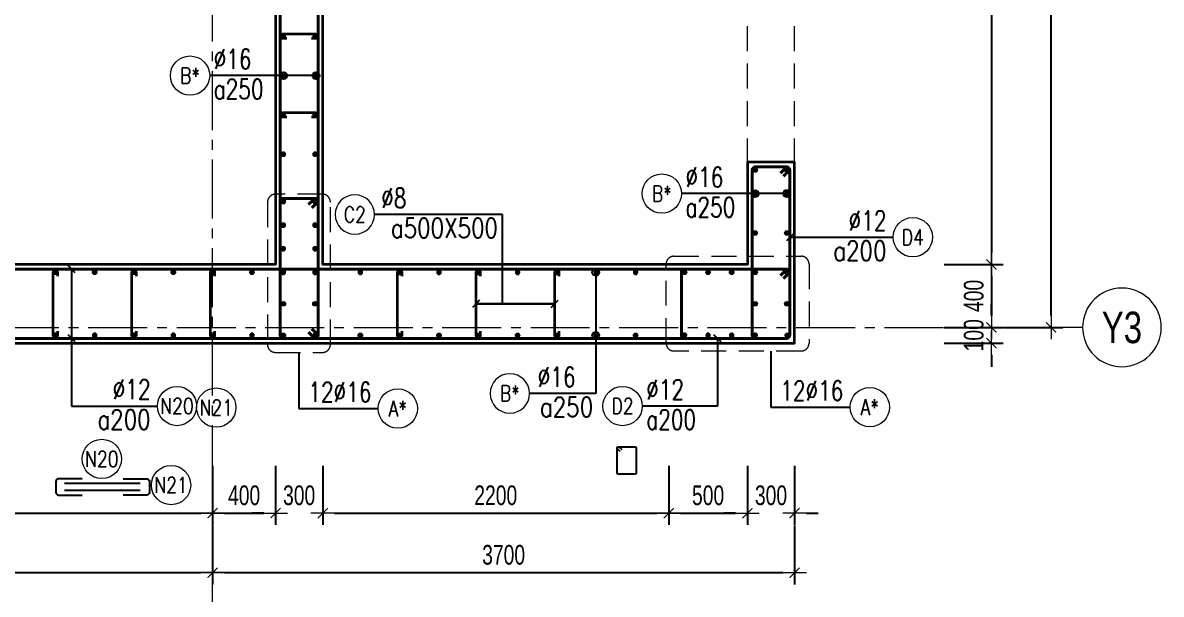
# Model space of a CAD drawing. Header units: millimetres. Extents: x 738475 to 1279438, y -34239 to 156422.
# Drawn here: x 1071865 to 1079103, y 100202 to 103834 of the extents above; entities that cross this region are included whole.
import ezdxf
from ezdxf.enums import TextEntityAlignment as Align

# ---------------------------------------------------------------- set-up
doc = ezdxf.new("R2010")
doc.units = ezdxf.units.MM
doc.header["$MEASUREMENT"] = 0
for name, pattern in [('HIDDEN', [9.525, 6.35, -3.175]), ('HIDDEN2', [4.7625, 3.175, -1.5875]), ('HT_Dim Grid$0$CENTER2', [1.125, 0.75, -0.125, 0.125, -0.125]), ('HT_Grid$0$CENTER2', [1.125, 0.75, -0.125, 0.125, -0.125])]:
    doc.linetypes.add(name, pattern=pattern)
doc.layers.get('0').update_dxf_attribs({"lineweight": 20})
doc.layers.get('Defpoints').update_dxf_attribs({"color": 151, "lineweight": 9})
doc.layers.add('Hidden', color=9, linetype='HIDDEN')
doc.layers.add('Ligature', color=1, linetype='Continuous')
for name, color, linetype, lineweight in [('HT_Dim Grid$0$NDC_S_AXIS', 5, 'HT_Dim Grid$0$CENTER2', 13), ('HT_Dim Grid$0$NDC_S_SYMBOL', 1, 'Continuous', 15), ('HT_Dim Grid$0$NDC_S_TEXT SYMBOL', 7, 'Continuous', 20), ('HT_Grid$0$NDC_S_AXIS', 5, 'HT_Grid$0$CENTER2', 13), ('KC-LEADER', 153, 'Continuous', 18), ('KC-THEP', 6, 'Continuous', 40), ('NDC_S_BEAM', 3, 'HIDDEN2', 20), ('NDC_S_DIM', 1, 'Continuous', 15), ('NDC_S_HIDDEN', 8, 'HIDDEN2', 13), ('NDC_S_LEADER', 1, 'Continuous', 15), ('NDC_S_REBAR', 4, 'Continuous', 35), ('NDC_S_STIRRUP', 4, 'Continuous', 40), ('NDC_S_VN TEXT', 7, 'Continuous', 20), ('NDC_S_WALL', 6, 'Continuous', 35)]:
    doc.layers.add(name, color=color, linetype=linetype, lineweight=lineweight)
doc.styles.add('HT_Dim Grid$0$NDC_ANNO', font='', dxfattribs={"width": 0.8})
doc.styles.add('NDC_DIM', font='', dxfattribs={"width": 0.75})
doc.styles.add('NDC_EN TXT', font='romans.shx', dxfattribs={"width": 0.8})
doc.styles.get('HT_Dim Grid$0$NDC_ANNO').set_extended_font_data('Dotum')
doc.styles.get('NDC_DIM').set_extended_font_data('Dotum')
doc.dimstyles.new('NDC_dim_30', dxfattribs={"dimscale": 30, "dimtxt": 2.5, "dimasz": 1.5, "dimexe": 1.5, "dimexo": 2.5, "dimgap": 1, "dimtad": 1, "dimdec": 0, "dimzin": 0, "dimdsep": 46, "dimtxsty": 'NDC_DIM', "dimblk": 'DIMMARK', "dimcen": 0.09, "dimdle": 1.2, "dimclrd": 1, "dimclre": 1, "dimclrt": 3, "dimadec": 0, "dimazin": 0, "dimtfac": 1, "dimtdec": 0, "dimtix": 1, "dimtofl": 0, "dimtmove": 0, "dimatfit": 3, "dimfxl": 6, "dimfxlon": 1, "dimtolj": 1, "dimtzin": 0, "dimarcsym": 0})
doc.dimstyles.new('NDC_dim_50', dxfattribs={"dimscale": 50, "dimtxt": 2.5, "dimasz": 1.5, "dimexe": 1.5, "dimexo": 2.5, "dimgap": 1, "dimtad": 1, "dimdec": 0, "dimzin": 0, "dimdsep": 46, "dimtxsty": 'NDC_DIM', "dimblk": 'DIMMARK', "dimcen": 0.09, "dimdle": 1.2, "dimclrd": 1, "dimclre": 1, "dimclrt": 3, "dimadec": 0, "dimazin": 0, "dimtfac": 1, "dimtdec": 0, "dimtix": 1, "dimtofl": 0, "dimtmove": 0, "dimatfit": 3, "dimfxl": 6, "dimfxlon": 1, "dimtolj": 1, "dimtzin": 0, "dimarcsym": 0})

# ---------------------------------------------------------------- blocks, each defined once
blk = doc.blocks.new('THEP')
at = {"layer": 'KC-LEADER', "color": 6}
blk.add_circle((0, 0), 14, dxfattribs=at)
at = {"layer": 'KC-THEP'}
for p, q in [((-14, 0), (14, 0)), ((9.9, 9.9), (-9.9, -9.9)), ((-9.9, 9.9), (9.9, -9.9)), ((0, 14), (0, -14))]:
    blk.add_line(p, q, dxfattribs=at)
blk = doc.blocks.new('DIMMARK')
at = {"layer": 'NDC_S_DIM', "color": 1}
blk.add_line((-1.5, 0), (1, 0), dxfattribs=at)
at = {"layer": 'NDC_S_DIM', "color": 2, "const_width": 0.1}
blk.add_lwpolyline([(-0.424, -0.424), (0.424, 0.424)], dxfattribs=at)
blk = doc.blocks.new('*U11')
blk.add_circle((-2.5, 0), 2.5)
at = {"layer": 'NDC_S_VN TEXT', "color": 3, "style": 'NDC_EN TXT', "width": 0.75}
for tag, p in [('DK1', (0.5, 0.85)), ('KC1', (0.5, -2.97))]:
    blk.add_attdef(tag, p, '', height=2.5, dxfattribs=at)
at = {"layer": 'NDC_S_VN TEXT', "color": 7, "style": 'NDC_EN TXT', "width": 0.8}
blk.add_attdef('SH2', text='', height=2, dxfattribs=at).set_placement((-2.5, 0), align=Align.MIDDLE)
blk = doc.blocks.new('*U10')
blk.add_circle((2.5, 0), 2.5)
at = {"layer": 'NDC_S_VN TEXT', "color": 3, "style": 'NDC_EN TXT'}
for tag, width, p in [('DK2', 0.75, (-0.85, 0.85)), ('KC2', 0.8, (-0.85, -2.97))]:
    blk.add_attdef(tag, text='', height=2.5, dxfattribs=dict(at, width=width)).set_placement(p, align=Align.RIGHT)
at = {"layer": 'NDC_S_VN TEXT', "color": 7, "style": 'NDC_EN TXT', "width": 0.8}
blk.add_attdef('SH3', text='', height=2, dxfattribs=at).set_placement((2.5, 0), align=Align.MIDDLE)
blk = doc.blocks.new('*U9')
blk.add_circle((2.5, 0), 2.5)
at = {"layer": 'NDC_S_VN TEXT', "color": 3, "style": 'NDC_EN TXT', "width": 0.75}
blk.add_attdef('DK2', text='', height=2.5, dxfattribs=at).set_placement((-0.85, 0.85), align=Align.RIGHT)
at = {"layer": 'NDC_S_VN TEXT', "color": 7, "style": 'NDC_EN TXT', "width": 0.8}
blk.add_attdef('SH3', text='', height=2, dxfattribs=at).set_placement((2.5, 0), align=Align.MIDDLE)
blk = doc.blocks.new('A$C7BC65A55')
at = {"layer": 'Ligature'}
for p, q in [((-15.2, 372, 0), (-15.2, 38.5, 0)), ((15.2, 372, 0), (15.2, 38.5, 0))]:
    blk.add_line(p, q, dxfattribs=at)
for points in [[(-36.2, 296.5), (-36.2, 400.9, -0.414214), (-24, 413.1), (24, 413.1, -0.414214), (36.2, 400.9), (36.2, 296.5)], [(-36.2, 116.5), (-36.2, 12.2, 0.414214), (-24, 0), (24, 0, 0.414214), (36.2, 12.2), (36.2, 116.5)]]:
    blk.add_lwpolyline(points, format="xyb", dxfattribs=at)
blk = doc.blocks.new('*D1154')
at = {"layer": 'Defpoints', "color": 0, "transparency": 16777216}
for p in [(1073071.7, 102379.5), (1069221.7, 101879.5), (1073071.7, 100717.5)]:
    blk.add_point(p, dxfattribs=at)
at = {"layer": 'NDC_S_DIM', "color": 1, "lineweight": -2, "transparency": 16777216}
for p, q in [((1069221.7, 101017.5), (1069221.7, 100642.5)), ((1073071.7, 101017.5), (1073071.7, 100642.5)), ((1069296.7, 100717.5), (1072996.7, 100717.5))]:
    blk.add_line(p, q, dxfattribs=at)
at = {"layer": 'NDC_S_DIM', "color": 1, "lineweight": -2, "transparency": 16777216, "xscale": 75, "yscale": 75, "zscale": 75, "rotation": 180}
blk.add_blockref('DIMMARK', (1069221.7, 100717.5), dxfattribs=at)
at = {"layer": 'NDC_S_DIM', "color": 1, "lineweight": -2, "transparency": 16777216, "xscale": 75, "yscale": 75, "zscale": 75}
blk.add_blockref('DIMMARK', (1073071.7, 100717.5), dxfattribs=at)
at = {"layer": 'NDC_S_DIM', "color": 3, "transparency": 16777216, "insert": (1071146.7, 100830.1), "char_height": 125, "attachment_point": 5, "style": 'NDC_DIM'}
blk.add_mtext('\\A1;3850', dxfattribs=at)
blk = doc.blocks.new('*D1155')
at = {"layer": 'Defpoints', "color": 0, "transparency": 16777216}
for p in [(1073471.7, 102379.5), (1073771.7, 102379.5), (1073771.7, 100717.5)]:
    blk.add_point(p, dxfattribs=at)
at = {"layer": 'NDC_S_DIM', "color": 1, "lineweight": -2, "transparency": 16777216}
for p, q in [((1073471.7, 101017.5), (1073471.7, 100642.5)), ((1073771.7, 101017.5), (1073771.7, 100642.5)), ((1073396.7, 100717.5), (1073321.7, 100717.5)), ((1073846.7, 100717.5), (1073921.7, 100717.5))]:
    blk.add_line(p, q, dxfattribs=at)
at = {"layer": 'NDC_S_DIM', "color": 1, "lineweight": -2, "transparency": 16777216, "xscale": 75, "yscale": 75, "zscale": 75}
blk.add_blockref('DIMMARK', (1073471.7, 100717.5), dxfattribs=at)
at = {"layer": 'NDC_S_DIM', "color": 1, "lineweight": -2, "transparency": 16777216, "xscale": 75, "yscale": 75, "zscale": 75, "rotation": 180}
blk.add_blockref('DIMMARK', (1073771.7, 100717.5), dxfattribs=at)
at = {"layer": 'NDC_S_DIM', "color": 3, "transparency": 16777216, "insert": (1073621.7, 100830.1), "char_height": 125, "attachment_point": 5, "style": 'NDC_DIM'}
blk.add_mtext('\\A1;300', dxfattribs=at)
blk = doc.blocks.new('*D1156')
at = {"layer": 'Defpoints', "color": 0, "transparency": 16777216}
for p in [(1073771.7, 102379.5), (1075971.4, 102001.8), (1075971.4, 100717.5)]:
    blk.add_point(p, dxfattribs=at)
at = {"layer": 'NDC_S_DIM', "color": 1, "lineweight": -2, "transparency": 16777216}
for p, q in [((1073771.7, 101017.5), (1073771.7, 100642.5)), ((1075971.4, 101017.5), (1075971.4, 100642.5)), ((1073846.7, 100717.5), (1075896.4, 100717.5))]:
    blk.add_line(p, q, dxfattribs=at)
at = {"layer": 'NDC_S_DIM', "color": 1, "lineweight": -2, "transparency": 16777216, "xscale": 75, "yscale": 75, "zscale": 75, "rotation": 180}
blk.add_blockref('DIMMARK', (1073771.7, 100717.5), dxfattribs=at)
at = {"layer": 'NDC_S_DIM', "color": 1, "lineweight": -2, "transparency": 16777216, "xscale": 75, "yscale": 75, "zscale": 75}
blk.add_blockref('DIMMARK', (1075971.4, 100717.5), dxfattribs=at)
at = {"layer": 'NDC_S_DIM', "color": 3, "transparency": 16777216, "insert": (1074871.6, 100830.1), "char_height": 125, "attachment_point": 5, "style": 'NDC_DIM'}
blk.add_mtext('\\A1;2200', dxfattribs=at)
blk = doc.blocks.new('*D1157')
at = {"layer": 'Defpoints', "color": 0, "transparency": 16777216}
for p in [(1076471.7, 102379.5), (1075971.4, 102001.8), (1076471.7, 100717.5)]:
    blk.add_point(p, dxfattribs=at)
at = {"layer": 'NDC_S_DIM', "color": 1, "lineweight": -2, "transparency": 16777216}
for p, q in [((1075971.4, 101017.5), (1075971.4, 100642.5)), ((1076471.7, 101017.5), (1076471.7, 100642.5)), ((1076046.4, 100717.5), (1076396.7, 100717.5))]:
    blk.add_line(p, q, dxfattribs=at)
at = {"layer": 'NDC_S_DIM', "color": 1, "lineweight": -2, "transparency": 16777216, "xscale": 75, "yscale": 75, "zscale": 75, "rotation": 180}
blk.add_blockref('DIMMARK', (1075971.4, 100717.5), dxfattribs=at)
at = {"layer": 'NDC_S_DIM', "color": 1, "lineweight": -2, "transparency": 16777216, "xscale": 75, "yscale": 75, "zscale": 75}
blk.add_blockref('DIMMARK', (1076471.7, 100717.5), dxfattribs=at)
at = {"layer": 'NDC_S_DIM', "color": 3, "transparency": 16777216, "insert": (1076221.6, 100830.1), "char_height": 125, "attachment_point": 5, "style": 'NDC_DIM'}
blk.add_mtext('\\A1;500', dxfattribs=at)
blk = doc.blocks.new('*D1158')
at = {"layer": 'Defpoints', "color": 0, "transparency": 16777216}
for p in [(1076771.7, 107129.5), (1076471.7, 102379.5), (1076771.7, 100717.5)]:
    blk.add_point(p, dxfattribs=at)
at = {"layer": 'NDC_S_DIM', "color": 1, "lineweight": -2, "transparency": 16777216}
for p, q in [((1076471.7, 101017.5), (1076471.7, 100642.5)), ((1076771.7, 101017.5), (1076771.7, 100642.5)), ((1076396.7, 100717.5), (1076321.7, 100717.5)), ((1076846.7, 100717.5), (1076921.7, 100717.5))]:
    blk.add_line(p, q, dxfattribs=at)
at = {"layer": 'NDC_S_DIM', "color": 1, "lineweight": -2, "transparency": 16777216, "xscale": 75, "yscale": 75, "zscale": 75}
blk.add_blockref('DIMMARK', (1076471.7, 100717.5), dxfattribs=at)
at = {"layer": 'NDC_S_DIM', "color": 1, "lineweight": -2, "transparency": 16777216, "xscale": 75, "yscale": 75, "zscale": 75, "rotation": 180}
blk.add_blockref('DIMMARK', (1076771.7, 100717.5), dxfattribs=at)
at = {"layer": 'NDC_S_DIM', "color": 3, "transparency": 16777216, "insert": (1076621.7, 100830.1), "char_height": 125, "attachment_point": 5, "style": 'NDC_DIM'}
blk.add_mtext('\\A1;300', dxfattribs=at)
blk = doc.blocks.new('*D1159')
at = {"layer": 'Defpoints', "color": 0, "transparency": 16777216}
for p in [(1064271.7, 101879.5), (1073071.7, 101897.8), (1073071.7, 100339.2)]:
    blk.add_point(p, dxfattribs=at)
at = {"layer": 'NDC_S_DIM', "color": 1, "lineweight": -2, "transparency": 16777216}
for p, q in [((1064271.7, 100639.2), (1064271.7, 100264.2)), ((1073071.7, 100639.2), (1073071.7, 100264.2)), ((1064346.7, 100339.2), (1072996.7, 100339.2))]:
    blk.add_line(p, q, dxfattribs=at)
at = {"layer": 'NDC_S_DIM', "color": 1, "lineweight": -2, "transparency": 16777216, "xscale": 75, "yscale": 75, "zscale": 75, "rotation": 180}
blk.add_blockref('DIMMARK', (1064271.7, 100339.2), dxfattribs=at)
at = {"layer": 'NDC_S_DIM', "color": 1, "lineweight": -2, "transparency": 16777216, "xscale": 75, "yscale": 75, "zscale": 75}
blk.add_blockref('DIMMARK', (1073071.7, 100339.2), dxfattribs=at)
at = {"layer": 'NDC_S_DIM', "color": 3, "transparency": 16777216, "insert": (1068671.7, 100451.8), "char_height": 125, "attachment_point": 5, "style": 'NDC_DIM'}
blk.add_mtext('\\A1;8800', dxfattribs=at)
blk = doc.blocks.new('*D1163')
at = {"layer": 'Defpoints', "color": 0, "transparency": 16777216}
for p in [(1076771.7, 110897.8), (1078402.6, 110897.8), (1076771.7, 101897.8)]:
    blk.add_point(p, dxfattribs=at)
at = {"layer": 'NDC_S_DIM', "color": 1, "lineweight": -2, "transparency": 16777216}
for p, q in [((1078102.6, 110897.8), (1078477.6, 110897.8)), ((1078402.6, 101972.8), (1078402.6, 110822.8)), ((1078102.6, 101897.8), (1078477.6, 101897.8))]:
    blk.add_line(p, q, dxfattribs=at)
at = {"layer": 'NDC_S_DIM', "color": 1, "lineweight": -2, "transparency": 16777216, "xscale": 75, "yscale": 75, "zscale": 75}
for p, rotation in [((1078402.6, 110897.8), 90), ((1078402.6, 101897.8), 270)]:
    blk.add_blockref('DIMMARK', p, dxfattribs=dict(at, rotation=rotation))
at = {"layer": 'NDC_S_DIM', "color": 3, "transparency": 16777216, "insert": (1078290, 106397.8), "char_height": 125, "attachment_point": 5, "rotation": 90, "style": 'NDC_DIM'}
blk.add_mtext('\\A1;9000', dxfattribs=at)
blk = doc.blocks.new('*U20')
at = {"layer": 'HT_Dim Grid$0$NDC_S_SYMBOL'}
blk.add_line((5, 0), (9, 0), dxfattribs=at)
blk.add_circle((0, 0), 5, dxfattribs=at)
at = {"layer": 'HT_Dim Grid$0$NDC_S_TEXT SYMBOL', "color": 7, "style": 'HT_Dim Grid$0$NDC_ANNO', "width": 0.8}
blk.add_attdef('GRID', text='', height=4, rotation=270, dxfattribs=at).set_placement((0, 0), align=Align.MIDDLE)
blk = doc.blocks.new('*D1185')
at = {"layer": 'Defpoints', "color": 0, "ltscale": 200, "transparency": 16777216}
for p in [(1076471.7, 107697.8), (1076471.7, 102297.8), (1078023.5, 102297.8)]:
    blk.add_point(p, dxfattribs=at)
at = {"layer": 'NDC_S_DIM', "color": 1, "lineweight": -2, "ltscale": 200, "transparency": 16777216}
for p, q in [((1077723.5, 107697.8), (1078098.5, 107697.8)), ((1078023.5, 107622.8), (1078023.5, 102372.8)), ((1077723.5, 102297.8), (1078098.5, 102297.8))]:
    blk.add_line(p, q, dxfattribs=at)
at = {"layer": 'NDC_S_DIM', "color": 1, "lineweight": -2, "ltscale": 200, "transparency": 16777216, "xscale": 75, "yscale": 75, "zscale": 75}
for p, rotation in [((1078023.5, 107697.8), 90), ((1078023.5, 102297.8), 270)]:
    blk.add_blockref('DIMMARK', p, dxfattribs=dict(at, rotation=rotation))
at = {"layer": 'NDC_S_DIM', "color": 3, "ltscale": 200, "transparency": 16777216, "insert": (1077910.9, 104997.8), "char_height": 125, "attachment_point": 5, "rotation": 90, "style": 'NDC_DIM'}
blk.add_mtext('\\A1;5400', dxfattribs=at)
blk = doc.blocks.new('*D1186')
at = {"layer": 'Defpoints', "color": 0, "ltscale": 200, "transparency": 16777216}
for p in [(1076471.7, 102297.8), (1076471.7, 101897.8), (1078023.5, 101897.8)]:
    blk.add_point(p, dxfattribs=at)
at = {"layer": 'NDC_S_DIM', "color": 1, "lineweight": -2, "ltscale": 200, "transparency": 16777216}
for p, q in [((1077723.5, 102297.8), (1078098.5, 102297.8)), ((1078023.5, 102222.8), (1078023.5, 101972.8)), ((1077723.5, 101897.8), (1078098.5, 101897.8))]:
    blk.add_line(p, q, dxfattribs=at)
at = {"layer": 'NDC_S_DIM', "color": 1, "lineweight": -2, "ltscale": 200, "transparency": 16777216, "xscale": 75, "yscale": 75, "zscale": 75}
for p, rotation in [((1078023.5, 102297.8), 90), ((1078023.5, 101897.8), 270)]:
    blk.add_blockref('DIMMARK', p, dxfattribs=dict(at, rotation=rotation))
at = {"layer": 'NDC_S_DIM', "color": 3, "ltscale": 200, "transparency": 16777216, "insert": (1077910.9, 102097.8), "char_height": 125, "attachment_point": 5, "rotation": 90, "style": 'NDC_DIM'}
blk.add_mtext('\\A1;400', dxfattribs=at)
blk = doc.blocks.new('*D1187')
at = {"layer": 'Defpoints', "color": 0, "ltscale": 200, "transparency": 16777216}
for p in [(1076471.7, 101897.8), (1076471.7, 101797.8), (1078023.5, 101797.8)]:
    blk.add_point(p, dxfattribs=at)
at = {"layer": 'NDC_S_DIM', "color": 1, "lineweight": -2, "ltscale": 200, "transparency": 16777216}
for p, q in [((1078023.5, 101972.8), (1078023.5, 102047.8)), ((1077723.5, 101897.8), (1078098.5, 101897.8)), ((1077723.5, 101797.8), (1078098.5, 101797.8)), ((1078023.5, 101722.8), (1078023.5, 101647.8))]:
    blk.add_line(p, q, dxfattribs=at)
at = {"layer": 'NDC_S_DIM', "color": 1, "lineweight": -2, "ltscale": 200, "transparency": 16777216, "xscale": 75, "yscale": 75, "zscale": 75}
for p, rotation in [((1078023.5, 101897.8), 270), ((1078023.5, 101797.8), 90)]:
    blk.add_blockref('DIMMARK', p, dxfattribs=dict(at, rotation=rotation))
at = {"layer": 'NDC_S_DIM', "color": 3, "ltscale": 200, "transparency": 16777216, "insert": (1077910.9, 101847.8), "char_height": 125, "attachment_point": 5, "rotation": 90, "style": 'NDC_DIM'}
blk.add_mtext('\\A1;100', dxfattribs=at)
blk = doc.blocks.new('*U19')
at = {"layer": 'HT_Dim Grid$0$NDC_S_SYMBOL'}
blk.add_line((0, 5), (0, 9), dxfattribs=at)
blk.add_circle((0, 0), 5, dxfattribs=at)
at = {"layer": 'HT_Dim Grid$0$NDC_S_TEXT SYMBOL', "color": 7, "style": 'HT_Dim Grid$0$NDC_ANNO', "width": 0.8}
blk.add_attdef('GRID', text='', height=4, dxfattribs=at).set_placement((0, 0), align=Align.MIDDLE)
blk = doc.blocks.new('*D1191')
at = {"layer": 'Defpoints', "color": 0, "ltscale": 200, "transparency": 16777216}
for p in [(1073071.7, 101897.8), (1076771.7, 101797.8), (1076771.7, 100339.2)]:
    blk.add_point(p, dxfattribs=at)
at = {"layer": 'NDC_S_DIM', "color": 1, "lineweight": -2, "ltscale": 200, "transparency": 16777216}
for p, q in [((1073071.7, 100639.2), (1073071.7, 100264.2)), ((1076771.7, 100639.2), (1076771.7, 100264.2)), ((1073146.7, 100339.2), (1076696.7, 100339.2))]:
    blk.add_line(p, q, dxfattribs=at)
at = {"layer": 'NDC_S_DIM', "color": 1, "lineweight": -2, "ltscale": 200, "transparency": 16777216, "xscale": 75, "yscale": 75, "zscale": 75, "rotation": 180}
blk.add_blockref('DIMMARK', (1073071.7, 100339.2), dxfattribs=at)
at = {"layer": 'NDC_S_DIM', "color": 1, "lineweight": -2, "ltscale": 200, "transparency": 16777216, "xscale": 75, "yscale": 75, "zscale": 75}
blk.add_blockref('DIMMARK', (1076771.7, 100339.2), dxfattribs=at)
at = {"layer": 'NDC_S_DIM', "color": 3, "ltscale": 200, "transparency": 16777216, "insert": (1074921.7, 100451.8), "char_height": 125, "attachment_point": 5, "style": 'NDC_DIM'}
blk.add_mtext('\\A1;3700', dxfattribs=at)
blk = doc.blocks.new('*D1192')
at = {"layer": 'Defpoints', "color": 0, "ltscale": 200, "transparency": 16777216}
for p in [(1073071.7, 102379.5), (1073471.7, 102297.8), (1073471.7, 100717.5)]:
    blk.add_point(p, dxfattribs=at)
at = {"layer": 'NDC_S_DIM', "color": 1, "lineweight": -2, "ltscale": 200, "transparency": 16777216}
for p, q in [((1073071.7, 101017.5), (1073071.7, 100642.5)), ((1073471.7, 101017.5), (1073471.7, 100642.5)), ((1073146.7, 100717.5), (1073396.7, 100717.5))]:
    blk.add_line(p, q, dxfattribs=at)
at = {"layer": 'NDC_S_DIM', "color": 1, "lineweight": -2, "ltscale": 200, "transparency": 16777216, "xscale": 75, "yscale": 75, "zscale": 75, "rotation": 180}
blk.add_blockref('DIMMARK', (1073071.7, 100717.5), dxfattribs=at)
at = {"layer": 'NDC_S_DIM', "color": 1, "lineweight": -2, "ltscale": 200, "transparency": 16777216, "xscale": 75, "yscale": 75, "zscale": 75}
blk.add_blockref('DIMMARK', (1073471.7, 100717.5), dxfattribs=at)
at = {"layer": 'NDC_S_DIM', "color": 3, "ltscale": 200, "transparency": 16777216, "insert": (1073271.7, 100830.1), "char_height": 125, "attachment_point": 5, "style": 'NDC_DIM'}
blk.add_mtext('\\A1;400', dxfattribs=at)

msp = doc.modelspace()

# ---------------------------------------------------------------- linework, layer by layer
for centre in [(1073094.795, 101387.916), (1072367.179, 101061.641), (1072807.28, 100895.884)]:
    msp.add_circle(centre, 125)
at = {"layer": 'HT_Grid$0$NDC_S_AXIS', "ltscale": 500}
for p, q in [((1073071.673, 100339.235), (1073071.673, 112615.349)), ((1062156.128, 101897.806), (1078402.583, 101897.806))]:
    msp.add_line(p, q, dxfattribs=at)
at = {"layer": 'Ligature'}
msp.add_lwpolyline([(1075661.777, 101109.353), (1075645.811, 101125.319, -0.66817864), (1075651.585, 101139.257), (1075756.213, 101139.257, -0.41421356), (1075764.378, 101131.092), (1075764.378, 100973.985, -0.41421356), (1075756.213, 100965.82), (1075651.585, 100965.82, -0.41421356), (1075643.42, 100973.985), (1075643.42, 101131.092, -0.66817864), (1075657.358, 101136.866), (1075673.324, 101120.9)], format="xyb", dxfattribs=at)
at = {"layer": 'NDC_S_BEAM', "ltscale": 50}
for p, q in [((1076471.673, 102939.501), (1076471.673, 104339.501)), ((1076771.673, 102939.501), (1076771.673, 104339.501))]:
    msp.add_line(p, q, dxfattribs=at)
at = {"layer": 'NDC_S_HIDDEN', "ltscale": 50}
for points in [[(1073470.512, 101738.901), (1073770.112, 101738.901, 0.41421356), (1073820.112, 101788.901), (1073820.112, 102694.127, 0.41421356), (1073770.112, 102744.127), (1073470.512, 102744.127, 0.41421356), (1073420.512, 102694.127), (1073420.512, 101788.901, 0.41421356)], [(1076813.481, 101747.806), (1076004.436, 101747.806, -0.41421356), (1075954.436, 101797.806), (1075954.436, 102299.966, -0.41421356), (1076004.436, 102349.966), (1076813.481, 102349.966, -0.41421356), (1076863.481, 102299.966), (1076863.481, 101797.806, -0.41421356)]]:
    msp.add_lwpolyline(points, format="xyb", close=True, dxfattribs=at)
at = {"layer": 'NDC_S_REBAR'}
for points in [[(1073543.21, 103732.806), (1073518.21, 103732.806, -1), (1073518.21, 103762.806), (1073725.234, 103762.806, -1), (1073725.234, 103732.806), (1073700.234, 103732.806)], [(1073543.21, 103232.806), (1073518.21, 103232.806, -1), (1073518.21, 103262.806), (1073725.234, 103262.806, -1), (1073725.234, 103232.806), (1073700.234, 103232.806)], [(1072086.673, 102222.806), (1072086.673, 102247.806, 1), (1072056.673, 102247.806), (1072056.673, 101847.806, 1), (1072086.673, 101847.806), (1072086.673, 101872.806)], [(1072586.673, 102222.806), (1072586.673, 102247.806, 1), (1072556.673, 102247.806), (1072556.673, 101847.806, 1), (1072586.673, 101847.806), (1072586.673, 101872.806)], [(1073086.673, 102222.806), (1073086.673, 102247.806, 1), (1073056.673, 102247.806), (1073056.673, 101847.806, 1), (1073086.673, 101847.806), (1073086.673, 101872.806)], [(1074275.668, 102222.806), (1074275.668, 102247.806, 1), (1074245.668, 102247.806), (1074245.668, 101847.806, 1), (1074275.668, 101847.806), (1074275.668, 101872.806)], [(1074775.668, 102222.806), (1074775.668, 102247.806, 1), (1074745.668, 102247.806), (1074745.668, 101847.806, 1), (1074775.668, 101847.806), (1074775.668, 101872.806)], [(1075275.668, 102222.806), (1075275.668, 102247.806, 1), (1075245.668, 102247.806), (1075245.668, 101847.806, 1), (1075275.668, 101847.806), (1075275.668, 101872.806)]]:
    msp.add_lwpolyline(points, format="xyb", dxfattribs=at)
at = {"layer": 'NDC_S_STIRRUP'}
for points in [[(1073701.673, 101887.806), (1073741.673, 101847.806, -0.41421356), (1073721.673, 101827.806), (1073521.673, 101827.806, -0.41421356), (1073501.673, 101847.806), (1073501.673, 110947.806, -0.41421356), (1073521.673, 110967.806), (1073721.673, 110967.806, -0.41421356), (1073741.673, 110947.806), (1073741.673, 101847.806, -0.41421356), (1073721.673, 101827.806), (1073681.673, 101867.806)], [(1076701.783, 102857.806), (1076741.783, 102897.806, 0.41421356), (1076721.783, 102917.806), (1076521.783, 102917.806, 0.41421356), (1076501.783, 102897.806), (1076501.673, 101847.806, 0.41421356), (1076521.673, 101827.806), (1076721.673, 101827.806, 0.41421356), (1076741.673, 101847.806), (1076741.783, 102897.806, 0.41421356), (1076721.783, 102917.806), (1076681.783, 102877.806)], [(1073701.783, 102657.806), (1073741.783, 102697.806, 0.41421356), (1073721.783, 102717.806), (1073521.783, 102717.806, 0.41421356), (1073501.783, 102697.806), (1073501.673, 101847.806, 0.41421356), (1073521.673, 101827.806), (1073721.673, 101827.806, 0.41421356), (1073741.673, 101847.806), (1073741.783, 102697.806, 0.41421356), (1073721.783, 102717.806), (1073681.783, 102677.806)], [(1076681.673, 102227.806), (1076721.673, 102267.806, -0.41421356), (1076741.673, 102247.806), (1076741.673, 101847.806, -0.41421356), (1076721.673, 101827.806), (1069271.673, 101827.806, -0.41421356), (1069251.673, 101847.806), (1069251.673, 102247.806, -0.41421356), (1069271.673, 102267.806), (1076721.673, 102267.806, -0.41421356), (1076741.673, 102247.806), (1076701.673, 102207.806)], [(1076681.673, 102227.806), (1076721.673, 102267.806, -0.41421356), (1076741.673, 102247.806), (1076741.673, 101847.806, -0.41421356), (1076721.673, 101827.806), (1076071.673, 101827.806, -0.41421356), (1076051.673, 101847.806), (1076051.673, 102247.806, -0.41421356), (1076071.673, 102267.806), (1076721.673, 102267.806, -0.41421356), (1076741.673, 102247.806), (1076701.673, 102207.806)]]:
    msp.add_lwpolyline(points, format="xyb", dxfattribs=at)
at = {"layer": 'NDC_S_WALL'}
for points in [[(1069171.673, 101797.806), (1076771.673, 101797.806), (1076771.673, 102947.806), (1076471.673, 102947.806), (1076471.673, 102297.806), (1073771.673, 102297.806), (1073771.673, 107697.806), (1076471.673, 107697.806), (1076471.673, 107047.806), (1076771.673, 107047.806), (1076771.673, 110997.806), (1075671.673, 110997.806), (1075671.673, 110497.806), (1076471.673, 110497.806), (1076471.673, 107997.806), (1073771.673, 107997.806), (1073771.673, 110497.806), (1074571.673, 110497.806), (1074571.673, 110997.806), (1072522.843, 110997.806), (1072522.843, 110497.806), (1073471.673, 110497.806), (1073471.673, 108597.806), (1070671.673, 108597.806)], [(1070671.673, 108297.806), (1073471.673, 108297.806), (1073471.673, 102297.806), (1069171.673, 102297.806)]]:
    msp.add_lwpolyline(points, dxfattribs=at)

# ---------------------------------------------------------------- block references
at = {"layer": 'Hidden', "xscale": 1.44, "yscale": 1.44, "zscale": 1.44, "rotation": 270}
msp.add_blockref('A$C7BC65A55', (1072075.068, 100884.115, 0.03), dxfattribs=at)
at = {"layer": 'HT_Dim Grid$0$NDC_S_AXIS'}
ref = msp.add_blockref('*U20', (1078852.583, 101897.806), dxfattribs=dict(at, xscale=-50, yscale=50, zscale=50))
ref.add_attrib('GRID', 'Y3', dxfattribs={"layer": 'HT_Dim Grid$0$NDC_S_TEXT SYMBOL', "color": 7, "height": 200, "style": 'HT_Dim Grid$0$NDC_ANNO', "width": 0.8}).set_placement((1078852.583, 101897.806), align=Align.MIDDLE)
at = {"layer": 'HT_Dim Grid$0$NDC_S_AXIS', "xscale": 50, "yscale": 50, "zscale": 50}
msp.add_blockref('*U19', (1073071.673, 99889.235), dxfattribs=at).add_auto_attribs({'GRID': 'X18'})
at = {"layer": 'KC-THEP', "xscale": -1}
for p, rotation in [((1073521.783, 103747.806), 350.3314355636191), ((1073721.783, 103747.806), 350.3314355636191), ((1073521.783, 103497.806), 350.3314355636191), ((1073721.783, 103497.806), 350.3314355636191), ((1073521.783, 103247.806), 350.3314355636191), ((1073721.783, 103247.806), 350.3314355636191), ((1073521.783, 102997.806), 350.3314355636191), ((1073721.783, 102997.806), 350.3314355636191), ((1073521.783, 102697.806), 350.3314355636191), ((1073721.783, 102697.806), 350.3314355636191), ((1073521.783, 102547.806), 350.3314355636191), ((1073721.783, 102547.806), 350.3314355636191), ((1073521.783, 102397.806), 350.3314355636191), ((1073721.783, 102397.806), 350.3314355636191), ((1073521.783, 102247.806), 350.3314355636191), ((1073721.783, 102247.806), 350.3314355636191), ((1074010.668, 102247.806), 350.3314355636191), ((1074260.668, 102247.806), 350.3314355636191), ((1074510.668, 102247.806), 350.3314355636191), ((1074760.668, 102247.806), 350.3314355636191), ((1075010.668, 102247.806), 350.3314355636191), ((1075260.668, 102247.806), 350.3314355636191), ((1075510.668, 102247.806), 350.3314355636191), ((1075760.668, 102247.806), 350.3314355636191), ((1072071.673, 101847.806), 170.331435563619), ((1072321.673, 101847.806), 170.331435563619), ((1072571.673, 101847.806), 170.331435563619), ((1072821.673, 101847.806), 170.331435563619), ((1073071.673, 101847.806), 170.331435563619), ((1073321.673, 101847.806), 170.331435563619), ((1076071.673, 101847.806), 170.331435563619), ((1076221.673, 101847.806), 170.331435563619), ((1076371.673, 101847.806), 170.331435563619), ((1076521.673, 101847.806), 170.331435563619)]:
    msp.add_blockref('THEP', p, dxfattribs=dict(at, rotation=rotation))
at = {"layer": 'KC-THEP'}
for p, rotation in [((1076521.783, 102897.806), 9.668564436380926), ((1076721.783, 102897.806), 9.668564436380926), ((1076521.673, 102747.806), 9.668564436380926), ((1076721.673, 102747.806), 9.668564436380926), ((1076521.673, 102497.806), 9.668564436380926), ((1076721.673, 102497.806), 9.668564436380926), ((1072071.673, 102247.806), 9.668564436380946), ((1072321.673, 102247.806), 9.668564436380946), ((1072571.673, 102247.806), 9.668564436380946), ((1072821.673, 102247.806), 9.668564436380946), ((1073071.673, 102247.806), 9.668564436380946), ((1073321.673, 102247.806), 9.668564436380946), ((1076071.673, 102247.806), 9.66856443638095), ((1076221.673, 102247.806), 9.66856443638095), ((1076371.673, 102247.806), 9.66856443638095), ((1076521.673, 102247.806), 9.668564436380926), ((1076721.673, 102247.806), 9.668564436380926), ((1073521.659, 102047.806), 9.668564436380946), ((1073721.659, 102047.806), 9.668564436380946), ((1076521.673, 102047.806), 9.668564436380946), ((1076721.673, 102047.806), 9.668564436380946), ((1073521.783, 101847.806), 189.6685644363809), ((1073721.783, 101847.806), 189.6685644363809), ((1074010.668, 101847.806), 189.6685644363809), ((1074260.668, 101847.806), 189.6685644363809), ((1074510.668, 101847.806), 189.6685644363809), ((1074760.668, 101847.806), 189.6685644363809), ((1075010.668, 101847.806), 189.6685644363809), ((1075260.668, 101847.806), 189.6685644363809), ((1075510.668, 101847.806), 189.6685644363809), ((1075760.668, 101847.806), 189.6685644363809), ((1076725.185, 101847.806), 9.668564436380946)]:
    msp.add_blockref('THEP', p, dxfattribs=dict(at, rotation=rotation))
at = {"layer": 'NDC_S_VN TEXT', "xscale": 50, "yscale": 50, "zscale": 50}
for name, p, values in [('*U11', (1073052.837, 103497.806), {'SH2': 'B*', 'DK1': '%%C16', 'KC1': 'a250'}), ('*U11', (1076052.726, 102747.806), {'SH2': 'B*', 'DK1': '%%C16', 'KC1': 'a250'}), ('*U10', (1077398.426, 102470.668), {'SH3': 'D4', 'DK2': '%%C12', 'KC2': 'a200'}), ('*U10', (1072720.073, 101398.255), {'SH3': 'N20', 'DK2': '%%C12', 'KC2': 'a200'}), ('*U11', (1075803.046, 101397.996), {'SH2': 'D2', 'DK1': '%%C12', 'KC1': 'a200'}), ('*U9', (1077124.652, 101390.901), {'SH3': 'A*', 'DK2': '12%%C16'}), ('*U9', (1074124.039, 101381.996), {'SH3': 'A*', 'DK2': '12%%C16'})]:
    msp.add_blockref(name, p, dxfattribs=at).add_auto_attribs(values)
at = {"layer": 'NDC_S_VN TEXT'}
ref = msp.add_blockref('*U10', (1074100.644, 102615.149), dxfattribs=dict(at, xscale=-50, yscale=50, zscale=50))
ref.add_attrib('SH3', 'C2', dxfattribs={"color": 7, "height": 100, "style": 'NDC_EN TXT', "width": 0.8}).set_placement((1073975.644, 102615.149), align=Align.MIDDLE)
ref.add_attrib('DK2', '%%c8', dxfattribs={"color": 3, "height": 125, "style": 'NDC_EN TXT', "width": 0.75}).set_placement((1074303.858, 102657.424), align=Align.RIGHT)
ref.add_attrib('KC2', 'a500X500', dxfattribs={"color": 3, "height": 125, "style": 'NDC_EN TXT', "width": 0.8}).set_placement((1074886.001, 102466.522), align=Align.RIGHT)
ref = msp.add_blockref('*U10', (1075086.544, 101478.094), dxfattribs=dict(at, xscale=-50, yscale=50, zscale=50))
ref.add_attrib('SH3', 'B*', dxfattribs={"color": 7, "height": 100, "style": 'NDC_EN TXT', "width": 0.8}).set_placement((1074961.544, 101478.094), align=Align.MIDDLE)
ref.add_attrib('DK2', '%%C16', dxfattribs={"color": 3, "height": 125, "style": 'NDC_EN TXT', "width": 0.75}).set_placement((1075379.044, 101520.369), align=Align.RIGHT)
ref.add_attrib('KC2', 'a250', dxfattribs={"color": 3, "height": 125, "style": 'NDC_EN TXT', "width": 0.8}).set_placement((1075490.949, 101329.467), align=Align.RIGHT)

# ---------------------------------------------------------------- texts
at = {"layer": 'NDC_S_VN TEXT', "color": 7, "style": 'NDC_EN TXT', "width": 0.8}
for tag, p in [('N21', (1073094.795, 101387.916)), ('N20', (1072367.179, 101061.641)), ('N21', (1072807.28, 100895.884))]:
    msp.add_attdef(tag, text='3', height=100, dxfattribs=at).set_placement(p, align=Align.MIDDLE)

# ---------------------------------------------------------------- dimensions: what is measured, and where the dimension line sits
at = {"layer": 'NDC_S_DIM'}
dim = msp.add_linear_dim(base=(1078402.583, 110897.806), p1=(1076771.673, 101897.806), p2=(1076771.673, 110897.806), angle=90, dimstyle='NDC_dim_50', dxfattribs=at)
dim.commit()
dim.dimension.update_dxf_attribs({"geometry": '*D1163', "text_midpoint": (1078289.998, 106397.806)})
at = {"layer": 'NDC_S_DIM', "ltscale": 200}
for base, p1, p2, picture, middle in [((1078023.472, 102297.806), (1076471.673, 107697.806), (1076471.673, 102297.806), '*D1185', (1077910.887, 104997.806)), ((1078023.472, 101897.806), (1076471.673, 102297.806), (1076471.673, 101897.806), '*D1186', (1077910.887, 102097.806)), ((1078023.472, 101797.806), (1076471.673, 101897.806), (1076471.673, 101797.806), '*D1187', (1077910.887, 101847.806))]:
    dim = msp.add_linear_dim(base=base, p1=p1, p2=p2, angle=90, dimstyle='NDC_dim_50', override={"dimtmove": 1}, dxfattribs=at)
    dim.commit()
    dim.dimension.update_dxf_attribs({"geometry": picture, "text_midpoint": middle})
at = {"layer": 'NDC_S_DIM'}
for base, p1, p2, picture, middle in [((1076771.673, 100717.508), (1076471.673, 102379.501), (1076771.673, 107129.501), '*D1158', (1076621.673, 100830.093)), ((1073071.673, 100717.508), (1069221.673, 101879.501), (1073071.673, 102379.501), '*D1154', (1071146.673, 100830.093)), ((1073771.673, 100717.508), (1073471.673, 102379.501), (1073771.673, 102379.501), '*D1155', (1073621.673, 100830.093)), ((1075971.436, 100717.508), (1073771.673, 102379.501), (1075971.436, 102001.784), '*D1156', (1074871.554, 100830.093)), ((1076471.673, 100717.508), (1075971.436, 102001.784), (1076471.673, 102379.501), '*D1157', (1076221.554, 100830.093))]:
    dim = msp.add_linear_dim(base=base, p1=p1, p2=p2, dimstyle='NDC_dim_50', override={"dimtmove": 1}, dxfattribs=at)
    dim.commit()
    dim.dimension.update_dxf_attribs({"geometry": picture, "text_midpoint": middle})
at = {"layer": 'NDC_S_DIM', "ltscale": 200}
for base, p1, p2, picture, middle in [((1073471.673, 100717.508), (1073071.673, 102379.501), (1073471.673, 102297.806), '*D1192', (1073271.673, 100830.093)), ((1076771.673, 100339.235), (1073071.673, 101897.806), (1076771.673, 101797.806), '*D1191', (1074921.673, 100451.82))]:
    dim = msp.add_linear_dim(base=base, p1=p1, p2=p2, dimstyle='NDC_dim_50', override={"dimtmove": 1}, dxfattribs=at)
    dim.commit()
    dim.dimension.update_dxf_attribs({"geometry": picture, "text_midpoint": middle})
at = {"layer": 'NDC_S_DIM'}
dim = msp.add_linear_dim(base=(1073071.673, 100339.235), p1=(1064271.673, 101879.501), p2=(1073071.673, 101897.806), dimstyle='NDC_dim_50', dxfattribs=at)
dim.commit()
dim.dimension.update_dxf_attribs({"geometry": '*D1159', "text_midpoint": (1068671.673, 100451.82)})

# ---------------------------------------------------------------- leaders
at = {"layer": 'NDC_S_LEADER'}
for points, override in [([(1073728.808, 103497.806), (1073052.837, 103497.806)], {"dimtad": 0, "dimldrblk": 'Origin'}), ([(1073521.783, 103497.806), (1073052.837, 103497.806)], {"dimtad": 0, "dimldrblk": 'Origin'}), ([(1076721.644, 102748.107), (1076052.726, 102747.806)], {"dimtad": 0, "dimldrblk": 'Origin'}), ([(1076521.673, 102747.806), (1076052.726, 102747.806)], {"dimtad": 0, "dimldrblk": 'Origin'}), ([(1074913.54, 102047.806), (1074913.54, 102615.148), (1074100.644, 102615.148)], {"dimgap": 1, "dimtad": 0}), ([(1076741.673, 102470.668), (1077398.426, 102470.668)], {"dimtad": 0, "dimldrblk": 'Oblique'}), ([(1072175.334, 102267.806), (1072175.334, 101398.074), (1072720.073, 101398.074)], {"dimtad": 0, "dimldrblk": 'Oblique'}), ([(1075507.156, 102247.806), (1075507.156, 101477.913), (1075086.545, 101477.913)], {"dimgap": 1, "dimtad": 0, "dimldrblk": 'Origin'}), ([(1074745.668, 102047.806), (1075245.668, 102047.806)], {"dimtad": 0, "dimldrblk": 'Oblique'}), ([(1075245.668, 102047.806), (1074745.668, 102047.806)], {"dimtad": 0, "dimldrblk": 'Oblique'}), ([(1072175.334, 101827.806), (1072175.334, 101398.074), (1072720.073, 101398.074)], {"dimtad": 0, "dimldrblk": 'Oblique'}), ([(1075507.156, 101847.806), (1075507.156, 101477.913), (1075086.545, 101477.913)], {"dimgap": 1, "dimtad": 0, "dimldrblk": 'Origin'}), ([(1076281.509, 101827.806), (1076281.509, 101397.996), (1075803.046, 101397.996)], {"dimtad": 0, "dimldrblk": 'Oblique'}), ([(1073620.312, 101738.901), (1073620.312, 101381.996), (1074124.039, 101381.996)], {"dimtad": 0}), ([(1076620.924, 101747.806), (1076620.924, 101390.901), (1077124.652, 101390.901)], {"dimtad": 0})]:
    msp.add_leader(points, dimstyle='NDC_dim_30', override=override, dxfattribs=at)

doc.saveas('drawing.dxf')
